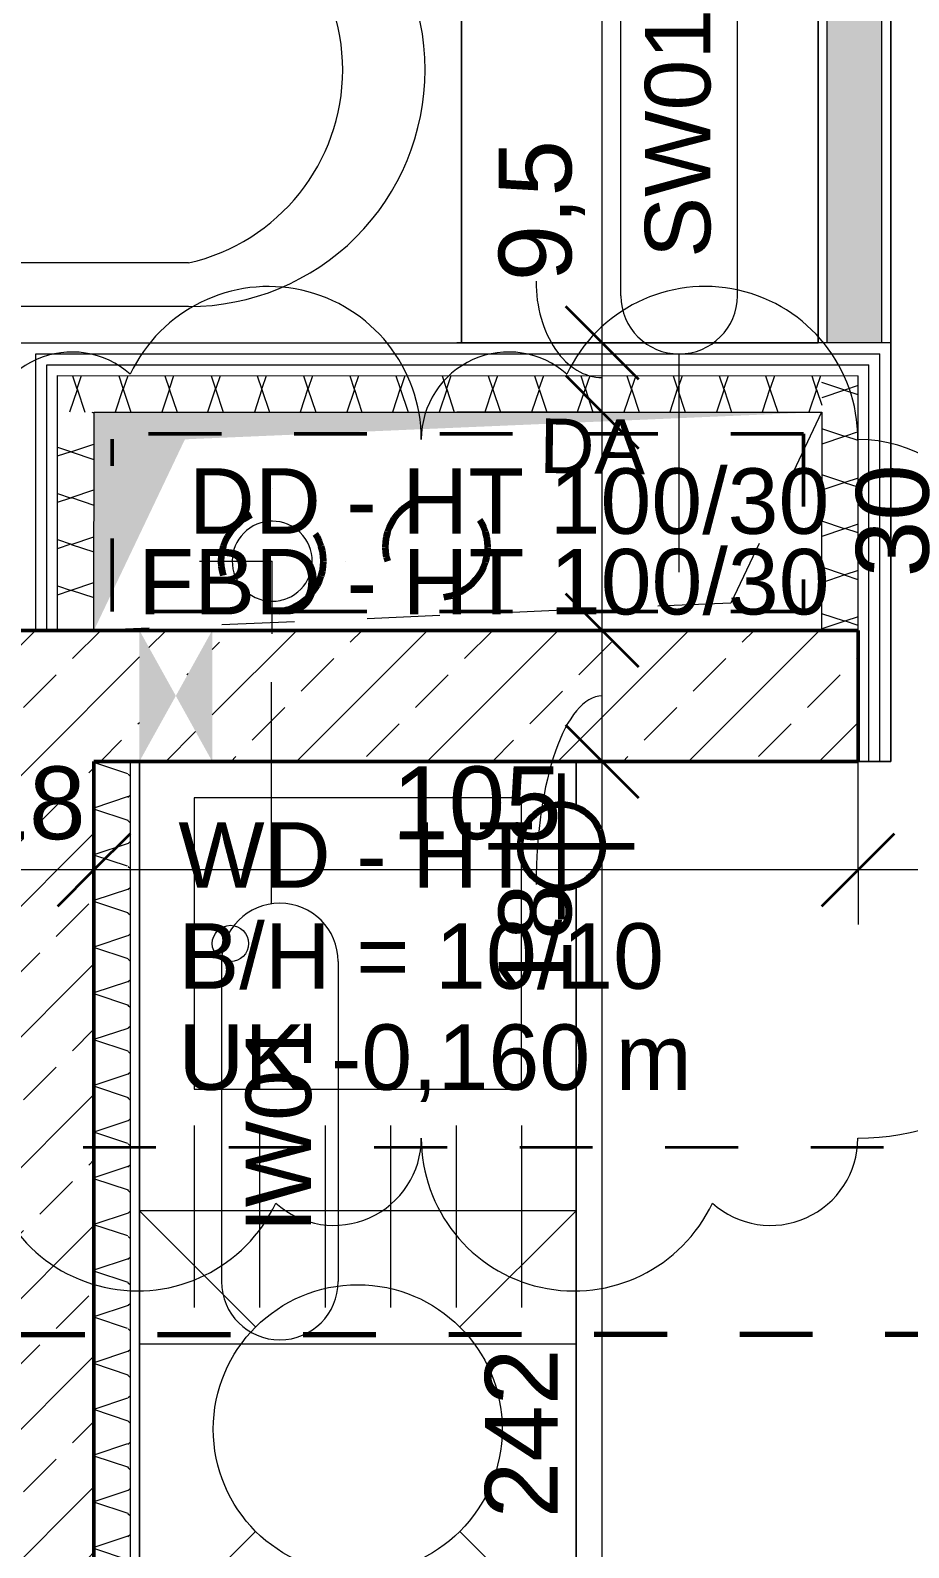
# Model space of a CAD drawing. Header units: metres. Extents: x -67.4 to -19.1, y 43.9 to 93.
# Drawn here: x -45.116 to -43.909, y 54.568 to 56.653 of the extents above; entities that cross this region are included whole.
import ezdxf

# ---------------------------------------------------------------- set-up
doc = ezdxf.new("R2010")
doc.units = ezdxf.units.M
for name, pattern in [('Achse', [0.009, 0.005, -0.002, 0, -0.002]), ('Strich Punkt', [0.015875, 0.00635, -0.004763, 0, -0.004763]), ('Strich Punkt Mittel', [0.015875, 0.00635, -0.004763, 0, -0.004763]), ('Verdeckt', [0.003, 0.002, -0.001])]:
    doc.linetypes.add(name, pattern=pattern)
for name, color, linetype, lineweight in [('A-DETL-GENF_', 92, 'Continuous', 13), ('A-DETL-HDLN', 90, 'Verdeckt', 5), ('A_2D', 7, 'Continuous', 13), ('A_Bemassung-50_', 4, 'Continuous', 9), ('A_Bemassung_', 4, 'Continuous', 9), ('A_Beschriftung_', 7, 'Continuous', 9), ('A_Brandabschnitte', 30, 'Verdeckt', 50), ('A_Decken', 8, 'Continuous', 13), ('A_Durchbruch_Projektion', 8, 'Verdeckt', 5), ('A_Kanal_RW', 150, 'Strich Punkt', 100), ('A_Kanal_SW', 34, 'Strich Punkt', 100), ('A_Moebel', 6, 'Continuous', 13), ('A_Raeume_', 7, 'Continuous', 5), ('A_Raster_', 1, 'Continuous', 9), ('A_Sanitaer', 3, 'Continuous', 13), ('A_Waende', 7, 'Continuous', 13), ('G-ANNO-REVC_', 71, 'Continuous', 9), ('G-ANNO-SYMB_', 111, 'Continuous', 9), ('P-PIPE', 3, 'Continuous', 5), ('P-PIPE-CNTR', 3, 'Continuous', 5), ('Text', 130, 'Continuous', 9)]:
    doc.layers.add(name, color=color, linetype=linetype, lineweight=lineweight)
doc.styles.add('Arial_2', font='arial.ttf', dxfattribs={"height": 0.09})
doc.styles.add('Arial_5', font='arial.ttf', dxfattribs={"height": 0.1})
doc.styles.add('Arial_7', font='arial.ttf', dxfattribs={"height": 0.075})
doc.dimstyles.new('WGA-Bemaßung', dxfattribs={"dimscale": 0.3048, "dimtxt": 0.102026, "dimasz": 0.328084, "dimexe": 0.246063, "dimexo": 0.0625, "dimgap": 0.04101, "dimtad": 1, "dimdec": 1, "dimlfac": 100, "dimrnd": 0.5, "dimdsep": 46, "dimtxsty": 'Arial_5', "dimblk1": 'OBLIQUE', "dimblk2": 'OBLIQUE', "dimsah": 1, "dimcen": 0.09, "dimdle": 0.246063, "dimazin": 2, "dimtfac": 1, "dimtdec": 4, "dimtix": 1, "dimtmove": 0, "dimatfit": 3, "dimfxl": 0.656168, "dimfxlon": 1, "dimtvp": 1, "dimtolj": 1, "dimtzin": 0, "dimarcsym": 2})
doc.dimstyles.new('WGA-Bemaßung_1', dxfattribs={"dimscale": 0.3048, "dimtxt": 0.102026, "dimasz": 0.328084, "dimexe": 0.246063, "dimexo": 0.0625, "dimgap": 0.04101, "dimtad": 1, "dimdec": 1, "dimlfac": 100, "dimrnd": 0.5, "dimdsep": 46, "dimtxsty": 'Arial_5', "dimblk1": 'OBLIQUE', "dimblk2": 'OBLIQUE', "dimsah": 1, "dimcen": 0.09, "dimdle": 0.246063, "dimazin": 2, "dimtfac": 1, "dimtdec": 4, "dimtix": 1, "dimtmove": 1, "dimatfit": 3, "dimfxl": 0.656168, "dimfxlon": 1, "dimtvp": 1, "dimtolj": 1, "dimtzin": 0, "dimarcsym": 2})
doc.dimstyles.new('WGA-Bemaßung_2', dxfattribs={"dimscale": 0.3048, "dimtxt": 0.102026, "dimasz": 0.328084, "dimexe": 0.246063, "dimexo": 0.0625, "dimgap": 0.04101, "dimtad": 1, "dimdec": 1, "dimlfac": 100, "dimrnd": 0.5, "dimdsep": 46, "dimtxsty": 'Arial_5', "dimblk1": 'OBLIQUE', "dimblk2": 'OBLIQUE', "dimsah": 1, "dimcen": 0.09, "dimdle": 0.246063, "dimazin": 2, "dimtfac": 1, "dimtdec": 4, "dimtix": 1, "dimtmove": 2, "dimatfit": 3, "dimfxl": 0.656168, "dimfxlon": 1, "dimtvp": 1, "dimtolj": 1, "dimtzin": 0, "dimarcsym": 2})
doc.dimstyles.new('WGA-Bemaßung_4', dxfattribs={"dimscale": 0.3048, "dimtxt": 0.102026, "dimasz": 0.328084, "dimexe": 0.246063, "dimexo": 0.0625, "dimgap": 0.04101, "dimtad": 1, "dimdec": 1, "dimlfac": 100, "dimrnd": 0.5, "dimdsep": 46, "dimtxsty": 'Arial_5', "dimblk1": 'OBLIQUE', "dimblk2": 'OBLIQUE', "dimsah": 1, "dimcen": 0.09, "dimdle": 0.246063, "dimazin": 2, "dimtfac": 1, "dimtdec": 4, "dimtix": 1, "dimtmove": 0, "dimatfit": 3, "dimfxl": 0.656168, "dimfxlon": 1, "dimtvp": 1, "dimtolj": 1, "dimtzin": 0, "dimarcsym": 2})
pattern_1 = [(45, (0, 0), (-0.08980256, 0.08980256), []), (45, (0.0898, 0), (-0.08980256, 0.08980256), [0.0635, -0.03175])]

# ---------------------------------------------------------------- blocks, each defined once
blk = doc.blocks.new('Sani_Badewanne - 750x1700-11902882-263_PP_00EG_BT2')
at = {"layer": 'A_Sanitaer'}
for p, q in [((-0.375, 2.19), (-0.375, 1.7)), ((-0.375, 1.7), (-0.375, 2.19)), ((-0.375, 2.19), (0.375, 2.19)), ((0.375, 1.7), (0.375, 2.171)), ((0.375, 2.171), (0.375, 1.7)), ((0.375, 1.7), (-0.375, 1.7)), ((-0.375, 1.7), (-0.375, 0)), ((-0.375, 1.7), (0.375, 1.7)), ((0.375, 1.7), (-0.375, 1.7)), ((-0.325, 0.05), (-0.325, 1.325)), ((-0.265, 0.09), (-0.265, 1.325)), ((0.265, 1.325), (0.265, 0.09)), ((0.325, 1.325), (0.325, 0.05)), ((0.265, 0.09), (-0.265, 0.09)), ((0.325, 0.05), (-0.325, 0.05))]:
    blk.add_line(p, q, dxfattribs=at)
at = {"layer": 'A_Sanitaer', "lineweight": 5}
for p, q in [((0.375, 1.7), (-0.375, 1.7)), ((-0.375, 1.7), (-0.375, 0)), ((0.375, 1.7), (-0.375, 1.7)), ((-0.375, 1.7), (-0.375, 0))]:
    blk.add_line(p, q, dxfattribs=at)
at = {"layer": 'A_Sanitaer'}
blk.add_circle((0, 0.24), 0.025, dxfattribs=at)
for centre, radius, start, end in [((0, 1.325), 0.325, 90, 180), ((0, 1.325), 0.325, 360, 90), ((0, 1.265), 0.2717, 90, 167.2425), ((0, 1.265), 0.2717, 12.7575, 90)]:
    blk.add_arc(centre, radius, start, end, dxfattribs=at)
blk = doc.blocks.new('Symbol_Schatten_Verdeckt_unten - Bodendurchbruch_Schatten_Verdeckt_unten-V15-263_PP_00EG_BT2')
at = {"layer": 'A_Durchbruch_Projektion'}
for p, q in [((-0.375, 0.1125), (0.5, 0.15)), ((-0.5, -0.15), (-0.375, 0.1125))]:
    blk.add_line(p, q, dxfattribs=at)
blk = doc.blocks.new('Sani_Kueche_Zeile - Tiefe_600-7783336-263_PP_00EG_BT2')
at = {"layer": 'A_Sanitaer'}
for p, q in [((-1.2005, 0.5746), (-0.6005, 0.5746)), ((-1.2005, -0.0254), (-1.2005, 0.5746)), ((-0.6005, 0.5746), (-0.1831, 0.5746)), ((-0.1831, 0.5746), (0.6169, 0.5746)), ((0.6169, 0.5746), (0.6169, -0.0254)), ((-0.6005, -0.0254), (-1.2005, -0.0254)), ((-0.1831, -0.0254), (-0.6005, -0.0254)), ((0.4472, -0.0254), (-0.1831, -0.0254)), ((0.6169, -0.0254), (0.5537, -0.0254))]:
    blk.add_line(p, q, dxfattribs=at)
blk = doc.blocks.new('MSys_Kueche_Spuele - 80cm-V32-263_PP_00EG_BT2')
at = {"layer": 'A_Moebel'}
for p, q in [((-1.2005, 0.0254), (-1.2005, -0.5746)), ((-1.2005, 0.0254), (-1.2005, -0.5746)), ((-0.4005, -0.5746), (-0.4005, 0.0254)), ((-0.9005, -0.0496), (-1.1505, -0.0496)), ((-0.4505, -0.0496), (-0.8505, -0.0496)), ((-0.8505, -0.0496), (-0.8505, -0.4996)), ((-0.4505, -0.4996), (-0.4505, -0.0496)), ((-0.9005, -0.1396), (-1.1505, -0.1396)), ((-0.9005, -0.2296), (-1.1505, -0.2296)), ((-0.9005, -0.3196), (-1.1505, -0.3196)), ((-0.9005, -0.4096), (-1.1505, -0.4096)), ((-0.9005, -0.4996), (-1.1505, -0.4996)), ((-0.8505, -0.4996), (-0.5312, -0.4996)), ((-0.5026, -0.4996), (-0.4505, -0.4996)), ((-1.2005, -0.5746), (-0.5702, -0.5746)), ((-0.4636, -0.5746), (-0.4005, -0.5746))]:
    blk.add_line(p, q, dxfattribs=at)
blk.add_circle((-0.6505, -0.0996), 0.025, dxfattribs=at)
blk = doc.blocks.new('MSys_Kueche_Geschirrspueler - 600-5681845-263_PP_00EG_BT2')
at = {"layer": 'A_Moebel'}
for p, q in [((-1.0409, -0.1342), (-1.2005, 0.0254)), ((-0.6005, 0.0254), (-1.2005, 0.0254)), ((-1.2005, 0.0254), (-1.2005, -0.5746)), ((-0.6005, 0.0254), (-0.7601, -0.1342)), ((-0.6005, -0.5746), (-0.6005, 0.0254)), ((-1.0409, -0.415), (-1.2005, -0.5746)), ((-0.6005, -0.5746), (-0.7601, -0.415))]:
    blk.add_line(p, q, dxfattribs=at)
blk.add_circle((-0.9005, -0.2746), 0.1985, dxfattribs=at)
blk = doc.blocks.new('Symbol_Schatten - Bodendurchbruch_Schatten-V48-263_PP_00EG_BT2')
at = {"layer": 'A-DETL-GENF_'}
blk.add_hatch(color=256, dxfattribs=at).paths.add_polyline_path([(-0.5, -0.15), (-0.375, 0.1125), (0.5, 0.15), (-0.5, 0.15), (-0.5, 0.1125)])
blk = doc.blocks.new('Allg_WD_rechteckig - HKLS-11902066-263_PP_00EG_BT2')
at = {"layer": 'A-DETL-GENF_'}
for points in [[(0.125, 0.09), (0.125, -0.09), (0.175, 0), (0.125, 0.09)], [(0.225, 0.09), (0.175, 0), (0.225, -0.09), (0.225, -0.0321)]]:
    blk.add_hatch(color=256, dxfattribs=at).paths.add_polyline_path(points)
blk = doc.blocks.new('DIMBLOCK170-263_PP_00EG_BT2')
at = {"layer": 'A_Bemassung-50_', "lineweight": 35, "transparency": 16777216}
for p, q in [((-44.3303, 55.6487), (-44.3803, 55.6987)), ((-44.3303, 55.6487), (-44.2803, 55.5987)), ((-44.3304, 53.2312), (-44.3804, 53.2812)), ((-44.3304, 53.2312), (-44.2804, 53.1812))]:
    blk.add_line(p, q, dxfattribs=at)
at = {"layer": 'A_Bemassung-50_', "transparency": 16777216}
for p, q in [((-44.3303, 55.6487), (-44.5303, 55.6487)), ((-44.3304, 53.2312), (-44.3303, 55.6487)), ((-44.3303, 55.6487), (-44.2553, 55.6487)), ((-44.3304, 53.2312), (-44.5304, 53.2312)), ((-44.3304, 53.2312), (-44.2554, 53.2312))]:
    blk.add_line(p, q, dxfattribs=at)
at = {"layer": 'A_Bemassung-50_', "color": 0, "transparency": 16777216, "insert": (-44.4915, 54.6088), "char_height": 0.1, "width": 0.276883, "attachment_point": 1, "rotation": 90, "line_spacing_factor": 0.941778, "style": 'Arial_5'}
blk.add_mtext('242', dxfattribs=at)
blk = doc.blocks.new('_Oblique')
at = {"color": 0, "linetype": 'ByBlock', "lineweight": -2}
blk.add_line((-0.5, -0.5), (0.5, 0.5), dxfattribs=at)
blk = doc.blocks.new('DIMBLOCK171-263_PP_00EG_BT2')
at = {"layer": 'A_Bemassung-50_', "lineweight": 35, "transparency": 16777216}
for p, q in [((-44.3303, 55.8287), (-44.3803, 55.8787)), ((-44.3303, 55.8287), (-44.2803, 55.7787)), ((-44.3303, 55.6487), (-44.3803, 55.6987)), ((-44.3303, 55.6487), (-44.2803, 55.5987))]:
    blk.add_line(p, q, dxfattribs=at)
at = {"layer": 'A_Bemassung-50_', "transparency": 16777216}
for p, q in [((-44.3303, 55.8287), (-44.5303, 55.8287)), ((-44.3303, 55.6487), (-44.3303, 55.8287)), ((-44.3303, 55.8287), (-44.2553, 55.8287)), ((-44.3303, 55.6487), (-44.5303, 55.6487)), ((-44.3303, 55.6487), (-44.2553, 55.6487))]:
    blk.add_line(p, q, dxfattribs=at)
blk.add_ellipse((-44.3303, 55.4795), major_axis=(0, 0.2591), ratio=0.351094, start_param=0, end_param=1.570796, dxfattribs=at)
at = {"layer": 'A_Bemassung-50_', "color": 0, "transparency": 16777216, "insert": (-44.4727, 55.3257), "char_height": 0.1, "width": 0.184588, "attachment_point": 1, "rotation": 90, "line_spacing_factor": 0.941778, "style": 'Arial_5'}
blk.add_mtext('18', dxfattribs=at)
blk = doc.blocks.new('DIMBLOCK172-263_PP_00EG_BT2')
at = {"layer": 'A_Bemassung-50_', "lineweight": 35, "transparency": 16777216}
for p, q in [((-44.3303, 56.1287), (-44.3803, 56.1787)), ((-44.3303, 56.1287), (-44.2803, 56.0787)), ((-44.3303, 55.8287), (-44.3803, 55.8787)), ((-44.3303, 55.8287), (-44.2803, 55.7787))]:
    blk.add_line(p, q, dxfattribs=at)
at = {"layer": 'A_Bemassung-50_', "transparency": 16777216}
for p, q in [((-44.3303, 56.1287), (-44.5303, 56.1287)), ((-44.3303, 55.8287), (-44.3303, 56.1287)), ((-44.3303, 56.1287), (-44.2553, 56.1287)), ((-44.3303, 55.8287), (-44.5303, 55.8287)), ((-44.3303, 55.8287), (-44.2553, 55.8287))]:
    blk.add_line(p, q, dxfattribs=at)
at = {"layer": 'A_Bemassung-50_', "color": 0, "transparency": 16777216, "insert": (-43.9816, 55.9017), "char_height": 0.1, "width": 0.184588, "attachment_point": 1, "rotation": 90, "line_spacing_factor": 0.941778, "style": 'Arial_5'}
blk.add_mtext('30', dxfattribs=at)
blk = doc.blocks.new('DIMBLOCK173-263_PP_00EG_BT2')
at = {"layer": 'A_Bemassung-50_', "lineweight": 35, "transparency": 16777216}
for p, q in [((-44.3303, 56.2237), (-44.3803, 56.2737)), ((-44.3303, 56.2237), (-44.2803, 56.1737)), ((-44.3303, 56.1287), (-44.3803, 56.1787)), ((-44.3303, 56.1287), (-44.2803, 56.0787))]:
    blk.add_line(p, q, dxfattribs=at)
at = {"layer": 'A_Bemassung-50_', "transparency": 16777216}
for p, q in [((-44.3303, 56.2237), (-44.5303, 56.2237)), ((-44.3303, 56.1287), (-44.3303, 56.2237)), ((-44.3303, 56.2237), (-44.2553, 56.2237)), ((-44.3303, 56.1287), (-44.5303, 56.1287)), ((-44.3303, 56.1287), (-44.2553, 56.1287))]:
    blk.add_line(p, q, dxfattribs=at)
blk.add_ellipse((-44.3303, 56.3083), major_axis=(0, 0.1322), ratio=0.688385, start_param=1.570796, end_param=3.141593, dxfattribs=at)
at = {"layer": 'A_Bemassung-50_', "color": 0, "transparency": 16777216, "insert": (-44.4726, 56.3083), "char_height": 0.1, "width": 0.231677, "attachment_point": 1, "rotation": 90, "line_spacing_factor": 0.941778, "style": 'Arial_5'}
blk.add_mtext('9,5', dxfattribs=at)
blk = doc.blocks.new('DIMBLOCK174-263_PP_00EG_BT2')
at = {"layer": 'A_Bemassung-50_', "lineweight": 35, "transparency": 16777216}
for p, q in [((-44.3302, 58.4612), (-44.3802, 58.5112)), ((-44.3302, 58.4612), (-44.2802, 58.4112)), ((-44.3303, 56.2237), (-44.3803, 56.2737)), ((-44.3303, 56.2237), (-44.2803, 56.1737))]:
    blk.add_line(p, q, dxfattribs=at)
at = {"layer": 'A_Bemassung-50_', "transparency": 16777216}
for p, q in [((-44.3302, 58.4612), (-44.5302, 58.4612)), ((-44.3303, 56.2237), (-44.3302, 58.4612)), ((-44.3302, 58.4612), (-44.2552, 58.4612)), ((-44.3303, 56.2237), (-44.5303, 56.2237)), ((-44.3303, 56.2237), (-44.2553, 56.2237))]:
    blk.add_line(p, q, dxfattribs=at)
at = {"layer": 'A_Bemassung-50_', "color": 0, "transparency": 16777216, "insert": (-44.4726, 57.2271), "char_height": 0.1, "width": 0.276883, "attachment_point": 1, "rotation": 90, "line_spacing_factor": 0.941778, "style": 'Arial_5'}
blk.add_mtext('224', dxfattribs=at)
blk = doc.blocks.new('BS_Wand_Lollipop - links_unten-2026911-263_PP_00EG_BT2')
at = {"layer": 'A_Beschriftung_'}
for p, q in [((-0.00467, 0.001367), (-0.01347, 0.001367)), ((-0.003087, 0), (0.003, 0)), ((-0.00467, -0.001833), (-0.01347, -0.001833))]:
    blk.add_line(p, q, dxfattribs=at)
for centre, start, end in [((-0.01347, -0.000233), 90, 270), ((-0.00467, -0.000233), 270, 90)]:
    blk.add_arc(centre, 0.0016, start, end, dxfattribs=at)
blk = doc.blocks.new('BS_Wand_Lollipop - rechts_oben-2026913-263_PP_00EG_BT2')
at = {"layer": 'A_Beschriftung_'}
for p, q in [((0.0046, 0.0016), (0.0134, 0.0016)), ((-0.003, 0), (0.003, 0)), ((0.0046, -0.0016), (0.0134, -0.0016))]:
    blk.add_line(p, q, dxfattribs=at)
for centre, start, end in [((0.0046, 0), 90, 270), ((0.0134, 0), 270, 90)]:
    blk.add_arc(centre, 0.0016, start, end, dxfattribs=at)
blk = doc.blocks.new('DIMBLOCK431-263_PP_00EG_BT2')
at = {"layer": 'A_Bemassung-50_', "transparency": 16777216}
for p, q in [((-43.9788, 55.4995), (-43.9788, 55.6995)), ((-37.7088, 55.4993), (-37.7088, 55.5743)), ((-37.6338, 55.4993), (-43.9788, 55.4995)), ((-43.9788, 55.4995), (-43.9788, 55.4245)), ((-37.7088, 55.4993), (-37.7088, 55.2993))]:
    blk.add_line(p, q, dxfattribs=at)
at = {"layer": 'A_Bemassung-50_', "lineweight": 35, "transparency": 16777216}
for p, q in [((-43.9788, 55.4995), (-43.9288, 55.5495)), ((-37.7088, 55.4993), (-37.6588, 55.5493)), ((-43.9788, 55.4995), (-44.0288, 55.4495)), ((-37.7088, 55.4993), (-37.7588, 55.4493))]:
    blk.add_line(p, q, dxfattribs=at)
at = {"layer": 'A_Bemassung-50_', "color": 0, "transparency": 16777216, "insert": (-40.9591, 55.6417), "char_height": 0.1, "width": 0.276883, "attachment_point": 1, "rotation": 359.9983, "line_spacing_factor": 0.941778, "style": 'Arial_5'}
blk.add_mtext('627', dxfattribs=at)
blk = doc.blocks.new('DIMBLOCK432-263_PP_00EG_BT2')
at = {"layer": 'A_Bemassung-50_', "transparency": 16777216}
for p, q in [((-43.9788, 55.4995), (-43.9788, 55.6995)), ((-45.0288, 55.4995), (-45.0288, 55.5745)), ((-43.9788, 55.4995), (-45.0288, 55.4995)), ((-45.0288, 55.4995), (-45.0288, 55.2995)), ((-43.9788, 55.4995), (-43.9788, 55.4245))]:
    blk.add_line(p, q, dxfattribs=at)
at = {"layer": 'A_Bemassung-50_', "lineweight": 35, "transparency": 16777216}
for p, q in [((-45.0288, 55.4995), (-44.9788, 55.5495)), ((-43.9788, 55.4995), (-43.9288, 55.5495)), ((-45.0288, 55.4995), (-45.0788, 55.4495)), ((-43.9788, 55.4995), (-44.0288, 55.4495))]:
    blk.add_line(p, q, dxfattribs=at)
at = {"layer": 'A_Bemassung-50_', "color": 0, "transparency": 16777216, "insert": (-44.6191, 55.6418), "char_height": 0.1, "width": 0.276883, "attachment_point": 1, "rotation": 359.9983, "line_spacing_factor": 0.941778, "style": 'Arial_5'}
blk.add_mtext('105', dxfattribs=at)
blk = doc.blocks.new('DIMBLOCK433-263_PP_00EG_BT2')
at = {"layer": 'A_Bemassung-50_', "transparency": 16777216}
for p, q in [((-45.2088, 55.4995), (-45.2088, 55.5745)), ((-45.0288, 55.4995), (-45.0288, 55.5745)), ((-45.0288, 55.4995), (-45.2088, 55.4995)), ((-45.2088, 55.4995), (-45.2088, 55.2995)), ((-45.0288, 55.4995), (-45.0288, 55.2995))]:
    blk.add_line(p, q, dxfattribs=at)
at = {"layer": 'A_Bemassung-50_', "lineweight": 35, "transparency": 16777216}
for p, q in [((-45.2088, 55.4995), (-45.1588, 55.5495)), ((-45.0288, 55.4995), (-44.9788, 55.5495)), ((-45.2088, 55.4995), (-45.2588, 55.4495)), ((-45.0288, 55.4995), (-45.0788, 55.4495))]:
    blk.add_line(p, q, dxfattribs=at)
at = {"layer": 'A_Bemassung-50_', "color": 0, "transparency": 16777216, "insert": (-45.1957, 55.6418), "char_height": 0.1, "width": 0.184588, "attachment_point": 1, "rotation": 359.9983, "line_spacing_factor": 0.941778, "style": 'Arial_5'}
blk.add_mtext('18', dxfattribs=at)
blk = doc.blocks.new('Family - ___-11902123-263_PP_00EG_BT2')
at = {"layer": 'G-ANNO-REVC_'}
for centre, radius, start, end in [((-19.9951, 69.1139), 0.12, 25.5497, 157.36), ((-19.7459, 69.0099), 0.21, 337.36, 132.1512), ((-20.2352, 68.85), 0.336, 67.36, 222.1512), ((-19.4413, 68.8829), 0.12, 25.5497, 157.36), ((-19.1921, 68.779), 0.21, 337.36, 132.1512), ((-19.0722, 68.5209), 0.192, 295.5497, 67.36), ((-20.4014, 68.4512), 0.192, 115.5497, 247.36), ((-19.2385, 68.1222), 0.336, 247.36, 42.1512), ((-20.2815, 68.1932), 0.21, 157.36, 312.1512), ((-20.0323, 68.0893), 0.12, 205.5497, 337.36), ((-19.7278, 67.9622), 0.21, 157.36, 312.1512), ((-19.4786, 67.8583), 0.12, 205.5497, 337.36)]:
    blk.add_arc(centre, radius, start, end, dxfattribs=at)

msp = doc.modelspace()

# ---------------------------------------------------------------- hatches: boundary and pattern name
at = {"layer": 'A_Waende', "lineweight": 5}
h = msp.add_hatch(dxfattribs=at)
h.set_pattern_fill('FP_26', color=250, angle=-112.36, style=0, pattern_type=2)
h.set_pattern_definition([(314.998, (-44.0337, 58.295655), (0.2539954, -0.1270123), [0.02245, -0.15715]), (314.998, (-43.92218, 58.2487), (0.2539954, -0.1270123), [0.02245, -0.15715]), (314.998, (-44.03357, 58.232885), (0.2539954, -0.1270123), [0.02245, -0.15715]), (314.998, (-43.92243, 58.185), (0.2539954, -0.1270123), [0.02245, -0.15715]), (341.563, (-44.01732, 58.280267), (0.5079932, -0.1270184), [0.0502, -0.35141]), (341.563, (-43.96994, 58.26402), (0.5079932, -0.1270184), [0.0502, -0.35141]), (341.563, (-44.01757, 58.216573), (0.5079932, -0.1270184), [0.0502, -0.35141]), (341.563, (-43.969808, 58.20125), (0.5079932, -0.1270184), [0.0502, -0.35141]), (44.998, (-43.92224, 58.28008), (-0.2540043, -0.1269946), [0.02245, -0.15715]), (44.998, (-44.03357, 58.232885), (-0.2540043, -0.1269946), [0.02245, -0.15715]), (44.998, (-43.92249, 58.21639), (-0.2540043, -0.1269946), [0.02245, -0.15715]), (44.998, (-44.03382, 58.16919), (-0.2540043, -0.1269946), [0.02245, -0.15715]), (18.433, (-43.96994, 58.26402), (-0.5080021, -0.12698295), [0.0502, -0.35141]), (18.433, (-44.017635, 58.247958), (-0.5080021, -0.12698295), [0.0502, -0.35141]), (18.433, (-43.969808, 58.20125), (-0.5080021, -0.12698295), [0.0502, -0.35141]), (18.433, (-44.017505, 58.18519), (-0.5080021, -0.12698295), [0.0502, -0.35141])])
h.paths.add_polyline_path([(-43.9462, 56.2236), (-43.9462, 58.0262), (-44.0212, 58.0262), (-44.0212, 56.2237)])
h.paths.add_polyline_path([(-43.9462, 58.8962), (-43.9462, 58.8962), (-43.9462, 59.3086), (-44.0212, 59.3086), (-44.0212, 58.8962), (-44.0065, 58.8962)])
h.paths.add_polyline_path([(-43.9462, 60.1786), (-43.9461, 60.1786), (-43.9461, 60.3686), (-44.0211, 60.3686), (-44.0211, 60.1786), (-43.9962, 60.1786)])
h = msp.add_hatch(dxfattribs=at)
h.set_pattern_fill('FP_45', color=250, angle=-112.36, style=0, pattern_type=2)
h.set_pattern_definition([(224.998, (-44.57684, 56.22348), (-0.127012, -0.253995), [0.02245, -0.15715]), (224.998, (-44.62342, 56.11288), (-0.127012, -0.253995), [0.02245, -0.15715]), (224.998, (-44.63961, 56.22335), (-0.127012, -0.253995), [0.02245, -0.15715]), (224.998, (-44.68749, 56.112205), (-0.127012, -0.253995), [0.02245, -0.15715]), (251.563, (-44.59185, 56.208025), (-0.1270184, -0.5079932), [0.0502, -0.35141]), (251.563, (-44.608098, 56.160643), (-0.1270184, -0.5079932), [0.0502, -0.35141]), (251.563, (-44.655545, 56.208274), (-0.1270184, -0.5079932), [0.0502, -0.35141]), (251.563, (-44.671247, 56.159587), (-0.1270184, -0.5079932), [0.0502, -0.35141]), (314.998, (-44.592035, 56.11295), (-0.126995, 0.254004), [0.02245, -0.15715]), (314.998, (-44.63961, 56.22335), (-0.126995, 0.254004), [0.02245, -0.15715]), (314.998, (-44.65611, 56.11227), (-0.126995, 0.254004), [0.02245, -0.15715]), (314.998, (-44.70331, 56.2236), (-0.126995, 0.254004), [0.02245, -0.15715]), (288.433, (-44.608098, 56.160643), (-0.126983, 0.508002), [0.0502, -0.35141]), (288.433, (-44.62416, 56.20834), (-0.126983, 0.508002), [0.0502, -0.35141]), (288.433, (-44.671247, 56.159587), (-0.126983, 0.508002), [0.0502, -0.35141]), (288.433, (-44.68731, 56.207284), (-0.126983, 0.508002), [0.0502, -0.35141])])
h.paths.add_polyline_path([(-44.0287, 56.1287), (-44.0288, 56.1786), (-45.0787, 56.1786), (-45.0787, 56.1287), (-44.0288, 56.1287)])
h = msp.add_hatch(dxfattribs=at)
h.set_pattern_fill('FP_32', color=250, angle=247.64, style=0, pattern_type=2)
h.set_pattern_definition([(134.998, (-43.933765, 55.93624), (-0.253995, 0.127012), [0.02245, -0.15715]), (135, (-44.04491, 55.98412), (-0.253995, 0.127012), [0.02245, -0.15715]), (135, (-43.93352, 55.99993), (-0.253995, 0.127012), [0.02245, -0.15715]), (135, (-44.04504, 56.04689), (-0.253995, 0.127012), [0.02245, -0.15715]), (161.563, (-43.949762, 55.95255), (-0.507993, 0.1270184), [0.0502, -0.35141]), (161.563, (-43.997525, 55.96787), (-0.507993, 0.1270184), [0.0502, -0.35141]), (161.563, (-43.949893, 56.01532), (-0.507993, 0.1270184), [0.0502, -0.35141]), (161.563, (-43.997275, 56.031566), (-0.507993, 0.1270184), [0.0502, -0.35141]), (225, (-44.04522, 55.95181), (0.254004, 0.126995), [0.02245, -0.15715]), (225, (-43.93352, 55.99993), (0.254004, 0.126995), [0.02245, -0.15715]), (225, (-44.04497, 56.0155), (0.254004, 0.126995), [0.02245, -0.15715]), (225, (-43.93365, 56.0627), (0.254004, 0.126995), [0.02245, -0.15715]), (198.433, (-43.997525, 55.96787), (0.508002, 0.126983), [0.0502, -0.35141]), (198.433, (-43.949828, 55.983934), (0.508002, 0.126983), [0.0502, -0.35141]), (198.433, (-43.997275, 56.031566), (0.508002, 0.126983), [0.0502, -0.35141]), (198.433, (-43.94958, 56.04763), (0.508002, 0.126983), [0.0502, -0.35141])])
h.paths.add_polyline_path([(-43.9788, 55.8286), (-43.9788, 55.8287), (-43.9788, 56.1786), (-44.0287, 56.1786), (-44.0287, 55.8287)])
h = msp.add_hatch(dxfattribs=at)
h.set_pattern_fill('FP_56', color=250, angle=-112.36, style=0, pattern_type=2)
h.set_pattern_definition([(315, (-45.123895, 55.979225), (0.253995, -0.127012), [0.02245, -0.15715]), (315, (-45.01275, 55.93134), (0.253995, -0.127012), [0.02245, -0.15715]), (315, (-45.124145, 55.91553), (0.253995, -0.127012), [0.02245, -0.15715]), (314.998, (-45.013, 55.86765), (0.253995, -0.127012), [0.02245, -0.15715]), (341.563, (-45.1079, 55.962913), (0.507993, -0.127018), [0.0502, -0.35141]), (341.563, (-45.060516, 55.946666), (0.507993, -0.127018), [0.0502, -0.35141]), (341.563, (-45.108148, 55.89922), (0.507993, -0.1270184), [0.0502, -0.35141]), (341.563, (-45.060385, 55.883896), (0.507993, -0.1270184), [0.0502, -0.35141]), (45, (-45.01282, 55.96273), (-0.254004, -0.126995), [0.02245, -0.15715]), (45, (-45.124145, 55.91553), (-0.254004, -0.126995), [0.02245, -0.15715]), (45, (-45.01307, 55.89903), (-0.254004, -0.126995), [0.02245, -0.15715]), (44.998, (-45.12347, 55.85146), (-0.254004, -0.126995), [0.02245, -0.15715]), (18.433, (-45.060516, 55.946666), (-0.508002, -0.126983), [0.0502, -0.35141]), (18.433, (-45.107833, 55.931528), (-0.508002, -0.126983), [0.0502, -0.35141]), (18.433, (-45.060385, 55.883896), (-0.508002, -0.126983), [0.0502, -0.35141]), (18.433, (-45.108082, 55.867834), (-0.508002, -0.126983), [0.0502, -0.35141])])
h.paths.add_polyline_path([(-45.0288, 55.8287), (-45.0288, 56.1287), (-45.0787, 56.1287), (-45.0788, 55.8287), (-45.0395, 55.8287)])
h = msp.add_hatch(dxfattribs=at)
h.set_pattern_fill('FP_3', color=250, style=0, pattern_type=2)
h.set_pattern_definition(pattern_1)
h.paths.add_polyline_path([(-44.0288, 55.8287), (-44.0288, 55.8286), (-44.0288, 55.7707)])
h.paths.add_polyline_path([(-43.9788, 55.6486), (-43.9788, 55.8286), (-44.8663, 55.8287), (-44.8663, 55.6487), (-44.0287, 55.6487)])
h.paths.add_polyline_path([(-44.8663, 55.6487), (-44.9163, 55.7387), (-44.9663, 55.6487), (-44.9163, 55.6487)])
h.paths.add_polyline_path([(-44.9663, 55.6487), (-44.9663, 55.6487), (-44.9663, 55.8287), (-46.3988, 55.8287), (-46.3987, 55.6487), (-44.9788, 55.6487)])
h.paths.add_polyline_path([(-44.9163, 55.7387), (-44.8663, 55.8287), (-44.9663, 55.8287), (-44.9341, 55.7707)])
h = msp.add_hatch(dxfattribs=at)
h.set_pattern_fill('FP_3', color=250, style=0, pattern_type=2)
h.set_pattern_definition(pattern_1)
h.paths.add_polyline_path([(-45.0288, 52.9887), (-45.0288, 55.6487), (-45.2088, 55.6487), (-45.2088, 52.9887)])
h = msp.add_hatch(dxfattribs=at)
h.set_pattern_fill('FP_54', color=250, angle=247.64, style=0, pattern_type=2)
h.set_pattern_definition([(134.998, (-44.96669, 54.40831), (-0.2539954, 0.127012), [0.02245, -0.15715]), (134.998, (-45.07783, 54.45619), (-0.2539954, 0.1270123), [0.02245, -0.15715]), (134.998, (-44.96644, 54.472), (-0.2539954, 0.1270123), [0.02245, -0.15715]), (134.998, (-45.07758, 54.51988), (-0.2539954, 0.1270123), [0.02245, -0.15715]), (161.563, (-44.981764, 54.42424), (-0.5079932, 0.1270184), [0.0502, -0.35141]), (161.563, (-45.03007, 54.440865), (-0.5079932, 0.1270184), [0.0502, -0.35141]), (161.563, (-44.98244, 54.488313), (-0.5079932, 0.1270184), [0.0502, -0.35141]), (161.563, (-45.0302, 54.503635), (-0.5079932, 0.1270184), [0.0502, -0.35141]), (224.998, (-45.07777, 54.4248), (0.254004, 0.1269946), [0.02245, -0.15715]), (224.998, (-44.96644, 54.472), (0.254004, 0.1269946), [0.02245, -0.15715]), (224.998, (-45.07752, 54.4885), (0.254004, 0.1269946), [0.02245, -0.15715]), (224.998, (-44.96619, 54.53569), (0.254004, 0.1269946), [0.02245, -0.15715]), (198.433, (-45.03007, 54.440865), (0.5080021, 0.126983), [0.0502, -0.35141]), (198.433, (-44.982374, 54.456928), (0.5080021, 0.126983), [0.0502, -0.35141]), (198.433, (-45.0302, 54.503635), (0.5080021, 0.126983), [0.0502, -0.35141]), (198.433, (-44.982505, 54.519697), (0.5080021, 0.126983), [0.0502, -0.35141])])
h.paths.add_polyline_path([(-44.9788, 53.1687), (-44.9788, 55.6487), (-45.0288, 55.6486), (-45.0288, 53.1687), (-44.9788, 53.1687)])

# ---------------------------------------------------------------- linework, layer by layer
at = {"layer": 'A-DETL-HDLN'}
for p, q in [((-45.0288, 55.8287), (-45.0287, 56.1287)), ((-45.0287, 56.1287), (-44.0287, 56.1287)), ((-44.0287, 56.1287), (-44.0288, 55.8287)), ((-44.0288, 55.8287), (-45.0288, 55.8287))]:
    msp.add_line(p, q, dxfattribs=at)
at = {"layer": 'A_Brandabschnitte'}
for p, q in [((-45.0038, 55.8548), (-45.0037, 56.0912)), ((-44.0537, 56.0987), (-45.0037, 56.0987)), ((-44.0537, 56.0987), (-44.0538, 55.8548)), ((-44.0538, 55.8548), (-45.0038, 55.8548))]:
    msp.add_line(p, q, dxfattribs=at)
at = {"layer": 'A_Decken'}
msp.add_line((-46.2237, 56.2237), (-44.0528, 56.2237), dxfattribs=at)
at = {"layer": 'A_Kanal_RW'}
msp.add_circle((-44.558, 55.9432), 0.07, dxfattribs=at)
at = {"layer": 'A_Kanal_SW'}
msp.add_circle((-44.7838, 55.9238), 0.07, dxfattribs=at)
at = {"layer": 'A_Raeume_', "flags": 128}
for points in [[(-44.0337, 57.3186), (-44.0337, 59.0186), (-46.2237, 59.0187), (-46.2237, 56.2237), (-45.1253, 56.2237), (-45.1237, 56.2237), (-45.0762, 56.2237), (-44.0337, 56.2237)], [(-43.9337, 57.2686), (-43.9337, 56.2252), (-43.9337, 56.2236), (-43.9337, 56.1761), (-43.9338, 55.6486), (-44.9663, 55.6487), (-44.9663, 53.2312), (-37.7088, 53.231), (-37.7087, 57.2684), (-42.3212, 57.2686)]]:
    msp.add_lwpolyline(points, close=True, dxfattribs=at)
at = {"layer": 'A_Raster_', "linetype": 'Strich Punkt Mittel', "lineweight": 35}
msp.add_line((-56.2436, 55.1189), (-25.836, 55.118), dxfattribs=at)
at = {"layer": 'A_Waende'}
for p, q in [((-44.0337, 58.0262), (-44.0337, 56.2237)), ((-44.0212, 56.2237), (-44.0212, 58.0262)), ((-43.9462, 56.2236), (-43.9462, 57.2811)), ((-43.9338, 55.6486), (-43.9337, 57.2686)), ((-43.9337, 56.2236), (-44.0528, 56.2237)), ((-45.0788, 55.8287), (-45.0787, 56.1787)), ((-45.0787, 56.1787), (-43.9787, 56.1786)), ((-43.9788, 55.8286), (-43.9787, 56.1786)), ((-44.9788, 53.2187), (-44.9788, 55.6487)), ((-44.9663, 53.2312), (-44.9663, 55.6487)), ((-43.9788, 55.6486), (-43.9338, 55.6486))]:
    msp.add_line(p, q, dxfattribs=at)
at = {"layer": 'A_Waende', "lineweight": 18}
for p, q in [((-45.1088, 55.8287), (-45.1087, 56.2087)), ((-45.1087, 56.2087), (-43.9487, 56.2086)), ((-43.9488, 55.6486), (-43.9487, 56.2086)), ((-45.0938, 55.8287), (-45.0937, 56.1937)), ((-45.0937, 56.1937), (-43.9637, 56.1936)), ((-43.9638, 55.6486), (-43.9637, 56.1936))]:
    msp.add_line(p, q, dxfattribs=at)
at = {"layer": 'A_Waende', "color": 250, "lineweight": 5}
for p, q in [((-45.0288, 55.8287), (-45.0287, 56.1287)), ((-45.0287, 56.1287), (-44.0287, 56.1287)), ((-44.0287, 56.1287), (-44.0288, 55.8287))]:
    msp.add_line(p, q, dxfattribs=at)
at = {"layer": 'A_Waende', "color": 50, "lineweight": 50}
for p, q in [((-43.9788, 55.8286), (-46.3988, 55.8287)), ((-43.9788, 55.6486), (-43.9788, 55.8286)), ((-45.0288, 53.1687), (-45.0288, 55.6487)), ((-45.0288, 55.6487), (-43.9788, 55.6486))]:
    msp.add_line(p, q, dxfattribs=at)
at = {"layer": 'G-ANNO-SYMB_', "linetype": 'Achse', "lineweight": 70}
msp.add_line((-46.7413, 54.8603), (-35.184, 54.8666), dxfattribs=at)
at = {"layer": 'P-PIPE', "color": 34, "linetype": 'Strich Punkt'}
for start, end in [(112.64, 202.64), (22.64, 112.64), (292.64, 22.64), (202.64, 292.64)]:
    msp.add_arc((-44.7838, 55.9238), 0.055, start, end, dxfattribs=at)
at = {"layer": 'P-PIPE', "color": 150, "lineweight": 100}
for radius, start, end in [(0.0571, 112.64, 202.64), (0.0572, 22.64, 112.64), (0.0572, 292.64, 22.64), (0.0571, 202.64, 292.64)]:
    msp.add_arc((-44.3864, 55.5321), radius, start, end, dxfattribs=at)
at = {"layer": 'P-PIPE-CNTR', "color": 34, "linetype": 'Strich Punkt'}
for p, q in [((-44.7838, 55.8238), (-44.7838, 56.0238)), ((-44.8838, 55.9238), (-44.6838, 55.9238))]:
    msp.add_line(p, q, dxfattribs=at)
at = {"layer": 'P-PIPE-CNTR', "color": 150, "lineweight": 100}
for p, q in [((-44.3864, 55.4321), (-44.3864, 55.6321)), ((-44.4864, 55.5321), (-44.2864, 55.5321))]:
    msp.add_line(p, q, dxfattribs=at)

# ---------------------------------------------------------------- block references
at = {"layer": 'A-DETL-GENF_', "rotation": 179.998275878371}
msp.add_blockref('Allg_WD_rechteckig - HKLS-11902066-263_PP_00EG_BT2', (-44.7413, 55.7387), dxfattribs=at)
at = {"layer": 'A_2D'}
for name, rotation in [('Symbol_Schatten_Verdeckt_unten - Bodendurchbruch_Schatten_Verdeckt_unten-V15-263_PP_00EG_BT2', 179.998275878371), ('Symbol_Schatten - Bodendurchbruch_Schatten-V48-263_PP_00EG_BT2', 359.9982758785824)]:
    msp.add_blockref(name, (-44.5288, 55.9787), dxfattribs=dict(at, rotation=rotation))
at = {"layer": 'A_Beschriftung_', "xscale": 49.99999999999998, "yscale": 49.99999999999998, "zscale": 49.99999999999998, "rotation": 89.99999999999991}
for name, p in [('BS_Wand_Lollipop - rechts_oben-2026913-263_PP_00EG_BT2', (-44.2246, 56.0585)), ('BS_Wand_Lollipop - links_unten-2026911-263_PP_00EG_BT2', (-44.785, 55.6074))]:
    msp.add_blockref(name, p, dxfattribs=at)
at = {"layer": 'A_Moebel'}
for name, p, rotation in [('MSys_Kueche_Spuele - 80cm-V32-263_PP_00EG_BT2', (-44.9408, 56.049), 89.9982758784547), ('MSys_Kueche_Geschirrspueler - 600-5681845-263_PP_00EG_BT2', (-44.3917, 53.8307), 269.9982758784549)]:
    msp.add_blockref(name, p, dxfattribs=dict(at, rotation=rotation))
at = {"layer": 'A_Sanitaer'}
for name, p, rotation in [('Sani_Badewanne - 750x1700-11902882-263_PP_00EG_BT2', (-46.2237, 56.5987), 269.9982758784578), ('Sani_Kueche_Zeile - Tiefe_600-7783336-263_PP_00EG_BT2', (-44.3917, 55.0316), 89.99827587845475)]:
    msp.add_blockref(name, p, dxfattribs=dict(at, rotation=rotation))
at = {"layer": 'G-ANNO-REVC_', "rotation": 22.64000000000043}
msp.add_blockref('Family - ___-11902123-263_PP_00EG_BT2', (0, 0), dxfattribs=at)

# ---------------------------------------------------------------- texts
at = {"layer": 'A_Beschriftung_', "char_height": 0.09, "attachment_point": 1, "rotation": 90, "style": 'Arial_2'}
for s, insert, width in [('SW01', (-44.2717, 56.3404), 0.420886), ('IW01', (-44.8204, 55.0012), 0.356751)]:
    msp.add_mtext(s, dxfattribs=dict(at, insert=insert, width=width))
at = {"layer": 'A_Beschriftung_', "char_height": 0.09, "attachment_point": 1, "style": 'Arial_2'}
for s, insert, width in [('DD - HT 100/30', (-44.8985, 56.0514), 1.046202), ('FBD - HT 100/30', (-44.968, 55.9406), 1.130379), ('WD - HT', (-44.9129, 55.5652), 0.58924), ('B/H = 10/10', (-44.9129, 55.4263), 0.793671), ('UK -0,160 m', (-44.9129, 55.2874), 0.837763)]:
    msp.add_mtext(s, dxfattribs=dict(at, insert=insert, width=width))
at = {"layer": 'Text', "color": 7, "insert": (-44.4161, 56.12), "char_height": 0.075, "width": 0.176371, "attachment_point": 1, "rotation": 359.2812, "style": 'Arial_7'}
msp.add_mtext('DA', dxfattribs=at)

# ---------------------------------------------------------------- dimensions: what is measured, and where the dimension line sits
at = {"layer": 'A_Bemassung_'}
for base, p1, p2, angle, dimstyle, override, picture, middle in [((-44.33024, 58.46121), (-44.53031, 56.22367), (-44.53024, 58.46122), 89.99828, 'WGA-Bemaßung', {"dimpost": '<>', "dimfxl": 2.23755}, 'DIMBLOCK174-263_PP_00EG_BT2', (-44.39298, 57.34244)), ((-45.0288, 55.4995), (-43.9788, 55.6995), (-45.0288, 55.2995), 359.9983, 'WGA-Bemaßung_4', {"dimpost": '<>', "dimfxl": 1.12361}, 'DIMBLOCK432-263_PP_00EG_BT2', (-44.5038, 55.563)), ((-43.9788, 55.4995), (-37.7088, 55.2993), (-43.9788, 55.6995), 359.9983, 'WGA-Bemaßung_4', {"dimpost": '<>', "dimfxl": 6.282746}, 'DIMBLOCK431-263_PP_00EG_BT2', (-40.8438, 55.5629)), ((-45.2088, 55.4995), (-45.0288, 55.2995), (-45.2088, 55.2995), 359.9983, 'WGA-Bemaßung_4', {"dimpost": '<>', "dimfxl": 0.18}, 'DIMBLOCK433-263_PP_00EG_BT2', (-45.1188, 55.563))]:
    dim = msp.add_linear_dim(base=base, p1=p1, p2=p2, angle=angle, dimstyle=dimstyle, override=override, dxfattribs=at)
    dim.commit()
    dim.dimension.update_dxf_attribs({"geometry": picture, "text_midpoint": middle})
for base, p1, p2, angle, dimstyle, override, picture, middle in [((-44.3303, 56.2237), (-44.5303, 56.1287), (-44.5303, 56.2237), 89.9983, 'WGA-Bemaßung_1', {"dimpost": '<>', "dimfxl": 0.095002}, 'DIMBLOCK173-263_PP_00EG_BT2', (-44.406, 56.4242)), ((-44.3303, 56.1287), (-44.5303, 55.8287), (-44.5303, 56.1287), 89.9983, 'WGA-Bemaßung_2', {"dimpost": '<>', "dimfxl": 0.3}, 'DIMBLOCK172-263_PP_00EG_BT2', (-43.915, 55.994)), ((-44.3303, 55.8287), (-44.5303, 55.6487), (-44.5303, 55.8287), 89.9983, 'WGA-Bemaßung_1', {"dimpost": '<>', "dimfxl": 0.18}, 'DIMBLOCK171-263_PP_00EG_BT2', (-44.406, 55.418)), ((-44.3303236502, 55.6486596), (-44.5303963965, 53.2311656194), (-44.5303236501, 55.6486656183), 89.9982758785, 'WGA-Bemaßung_2', {"dimpost": '<>', "dimfxl": 2.4175}, 'DIMBLOCK170-263_PP_00EG_BT2', (-44.4247986463, 54.7471968436))]:
    dim = msp.add_linear_dim(base=base, p1=p1, p2=p2, angle=angle, dimstyle=dimstyle, override=override, dxfattribs=at)
    dim.commit()
    dim.dimension.update_dxf_attribs({"geometry": picture, "text_midpoint": middle, "dimtype": 160, "text_rotation": 90})

doc.saveas('drawing.dxf')
